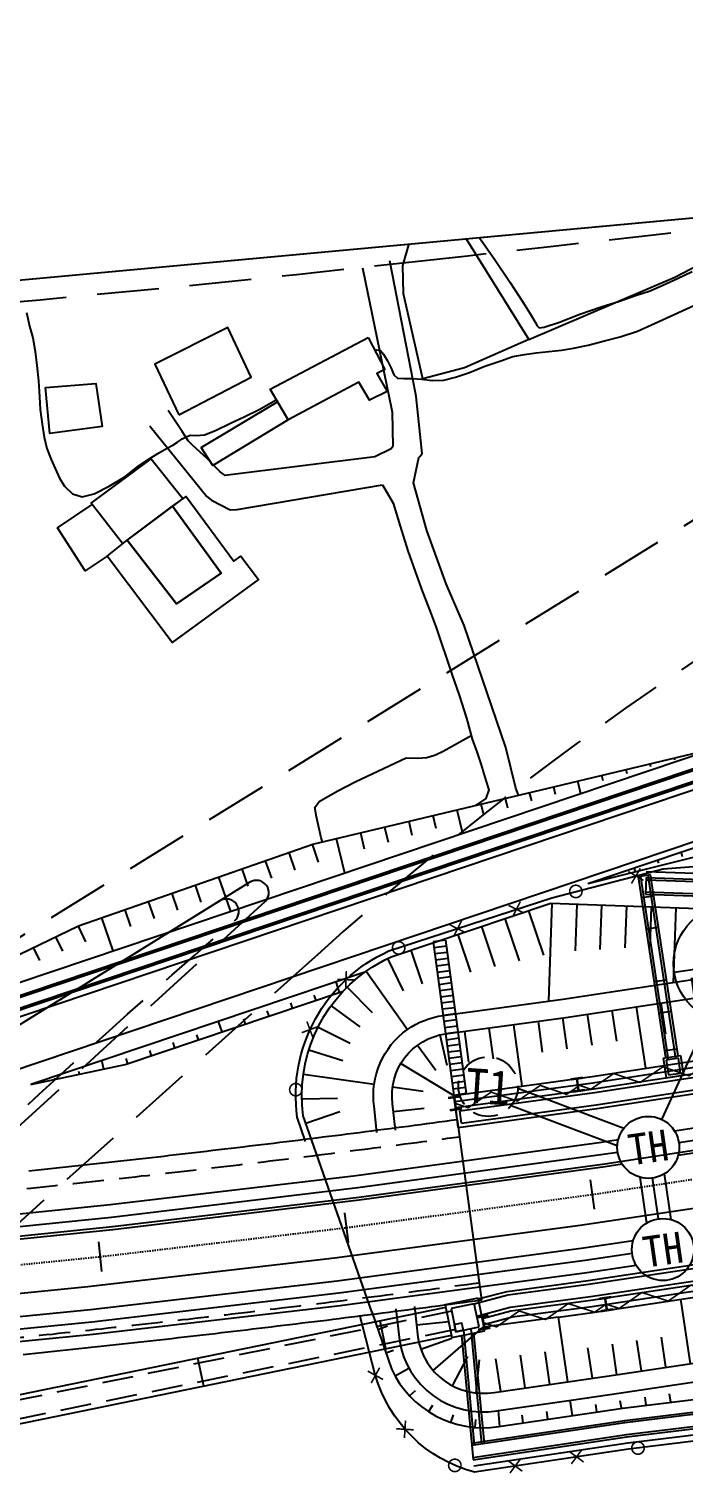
# Model space of a CAD drawing. Header units: millimetres. Extents: x 9574 to 10370, y 1103 to 1809.
# Drawn here: x 10115.5 to 10168.3, y 1463.8 to 1581 of the extents above; entities that cross this region are included whole.
import ezdxf
from ezdxf.enums import TextEntityAlignment as Align
from ezdxf.xclip import XClip

# ---------------------------------------------------------------- set-up
doc = ezdxf.new("R2010")
doc.units = ezdxf.units.MM
doc.header["$LTSCALE"] = 10
doc.header["$MEASUREMENT"] = 0
doc.header["$XCLIPFRAME"] = 2
for name, pattern in [('CENTER', [2, 1.25, -0.25, 0.25, -0.25]), ('DASHED', [0.75, 0.5, -0.25]), ('HIDDEN', [0.375, 0.25, -0.125])]:
    doc.linetypes.add(name, pattern=pattern)
for name, color, linetype in [('TN-CABL', 4, 'Continuous'), ('TN-CABL-MISC', 3, 'Continuous'), ('TN-MANH', 4, 'Continuous'), ('TZ-BASE', 253, 'Continuous'), ('TZ-CABL', 4, 'Continuous')]:
    doc.layers.add(name, color=color, linetype=linetype)
doc.layers.add('TX-PAPR', color=2, linetype='Continuous', plot=False)
doc.styles.add('SYMBTEXT', font='GulimChe.ttf')
doc.linetypes.add('ZIGZAG', pattern='A,0.0001,-0.2,[131,ltypeshp.shx,S=0.2,R=0,X=-0.2,Y=0],-0.4,[131,ltypeshp.shx,S=0.2,R=180,X=0.2,Y=0],-0.2', length=0.8001)

# ---------------------------------------------------------------- blocks, each defined once
blk = doc.blocks.new('TTTW101-2')
blk.add_line((-6, 0), (6, 0))
blk.add_circle((0, 0), 6)
at = {"style": 'SYMBTEXT'}
for tag, p in [('TTTW_TITLE_1', (0.17, 2.77)), ('TTTW_TITLE_2', (0.17, -2.31))]:
    blk.add_attdef(tag, text='', height=3, dxfattribs=at).set_placement(p, align=Align.MIDDLE_CENTER)
blk = doc.blocks.new('JD-FGJF7HKL')
at = {"layer": 'TZ-BASE'}
blk.add_line((544.6, 49.28), (548.32, 57.43), dxfattribs=at)
at = {"layer": 'TZ-BASE', "xscale": 0.8000000000036923, "yscale": 0.8000000000036923, "zscale": 0.8000000000036923, "rotation": 8.144442989053912}
blk.add_blockref('TTTW101-2', (550.31, 61.8), dxfattribs=at).add_auto_attribs({'TTTW_TITLE_1': '16/D', 'TTTW_TITLE_2': 'H-HVT'})
blk = doc.blocks.new('skr')
at = {"color": 0, "lineweight": -3, "ltscale": 5}
for points, const_width in [([(-0.5, 0.5), (0.5, 0.5)], 0.2), ([(0, 0.5), (0, -0.5)], 0.2), ([(10, 0), (9, -0.5), (7, 0.5), (5, -0.5), (3, 0.5), (1, -0.5), (0, 0)], 0.13), ([(-0.5, -0.5), (0.5, -0.5)], 0.2)]:
    blk.add_lwpolyline(points, dxfattribs=dict(at, const_width=const_width))
blk = doc.blocks.new('cjf1')
at = {"color": 0, "lineweight": -3, "ltscale": 5, "const_width": 0.13}
blk.add_lwpolyline([(0.5, 0, 1), (-0.5, 0, 1)], format="xyb", close=True, dxfattribs=at)
blk = doc.blocks.new('cjf2')
at = {"color": 0, "lineweight": -3, "ltscale": 5, "const_width": 0.13}
for points in [[(0.5, 0.5), (-0.5, -0.5)], [(-0.5, 0.5), (0.5, -0.5)]]:
    blk.add_lwpolyline(points, dxfattribs=at)
blk = doc.blocks.new('jd-fgjfjfjfjazdf2gs')
at = {"layer": 'TZ-BASE', "linetype": 'DASHED'}
for p, q in [((526.13, 18.1), (425.17, -44.37)), ((486.89, -13.24), (425.57, -51.17)), ((484.46, -14.74), (392.15, -71.86)), ((488.11, -14.8), (429.56, -68.2)), ((492.6, -18.84), (416.81, -86.88))]:
    blk.add_line(p, q, dxfattribs=at)
at = {"layer": 'TZ-BASE', "ltscale": 10}
for p, q in [((521.09, -3.22), (521.12, -3.37)), ((515.25, -4.61), (515.35, -5.03)), ((517.2, -4.15), (517.27, -4.47)), ((519.14, -3.68), (519.2, -3.92)), ((511.36, -5.54), (511.5, -6.13)), ((513.31, -5.07), (513.55, -6.08)), ((505.52, -6.93), (505.73, -7.79)), ((507.47, -6.47), (507.65, -7.24)), ((509.41, -6), (509.58, -6.68)), ((501.63, -7.86), (501.88, -8.89)), ((503.58, -7.39), (504.03, -9.29)), ((495.8, -9.25), (496.11, -10.55)), ((497.74, -8.79), (498.03, -10)), ((499.69, -8.32), (499.95, -9.44)), ((491.91, -10.18), (492.4, -11.61)), ((493.85, -9.71), (494.51, -12.49)), ((488.13, -11.5), (488.62, -12.91)), ((490.02, -10.84), (490.51, -12.26)), ((519.75, -11.48), (519.83, -11.71)), ((521.65, -10.84), (521.75, -11.15)), ((484.35, -12.82), (485.32, -15.59)), ((486.24, -12.16), (486.73, -13.55)), ((515.96, -12.76), (515.99, -12.83)), ((517.86, -12.12), (517.96, -12.42)), ((482.47, -13.48), (482.94, -14.85)), ((478.69, -14.8), (479.16, -16.15)), ((480.58, -14.14), (481.05, -15.5)), ((511.24, -14.93), (510.97, -22.82)), ((513.24, -15), (513.11, -18.77)), ((515.24, -15.07), (515.11, -18.65)), ((517.24, -15.15), (517.12, -18.53)), ((519.24, -15.22), (519.13, -18.42)), ((474.91, -16.11), (475.84, -18.78)), ((476.8, -15.45), (477.27, -16.8)), ((507.45, -16.17), (508.59, -19.58)), ((509.34, -15.54), (510.55, -19.13)), ((521.24, -15.29), (521.02, -21.31)), ((473.03, -16.78), (473.64, -18.05)), ((503.65, -17.45), (504.68, -20.49)), ((505.55, -16.81), (506.63, -20.04)), ((469.42, -18.51), (469.93, -19.56)), ((471.22, -17.65), (471.78, -18.8)), ((499.86, -18.72), (500.77, -21.43)), ((502.66, -17.9), (501.67, -18.03)), ((501.67, -18.03), (503.34, -30.42)), ((502.73, -18.39), (501.74, -18.53)), ((502.66, -17.9), (504.33, -30.28)), ((497.98, -19.39), (499.24, -21.98)), ((502.8, -18.89), (501.81, -19.02)), ((502.86, -19.38), (501.87, -19.52)), ((502.93, -19.88), (501.94, -20.01)), ((496.26, -20.41), (499.59, -25.11)), ((503, -20.37), (502.01, -20.51)), ((503.06, -20.87), (502.07, -21)), ((494.11, -22.12), (493.83, -21.27)), ((494.73, -21.69), (496.75, -23.74)), ((503.13, -21.36), (502.14, -21.5)), ((503.2, -21.86), (502.21, -21.99)), ((490.32, -23.4), (490.18, -22.97)), ((492.22, -22.76), (492.07, -22.33)), ((493.43, -23.21), (495.76, -24.9)), ((503.27, -22.36), (502.27, -22.49)), ((503.33, -22.85), (502.34, -22.99)), ((503.4, -23.35), (502.41, -23.48)), ((518.04, -23.28), (518.79, -28.24)), ((520.01, -22.98), (520.39, -25.46)), ((484.64, -25.31), (484.35, -24.46)), ((486.53, -24.68), (486.39, -24.25)), ((488.43, -24.04), (488.28, -23.61)), ((503.47, -23.84), (502.47, -23.98)), ((503.53, -24.34), (502.54, -24.47)), ((510.12, -24.45), (510.46, -26.93)), ((512.1, -24.18), (512.44, -26.66)), ((514.08, -23.88), (514.46, -26.37)), ((516.06, -23.58), (516.44, -26.06)), ((482.74, -25.95), (482.6, -25.53)), ((492.39, -24.91), (494.96, -26.21)), ((502.2, -25.55), (502.77, -27.98)), ((503.6, -24.83), (502.61, -24.97)), ((503.67, -25.33), (502.67, -25.46)), ((504.18, -25.26), (504.51, -27.74)), ((506.16, -24.99), (506.5, -27.47)), ((508.14, -24.72), (508.82, -29.67)), ((478.95, -27.23), (478.81, -26.8)), ((480.84, -26.59), (480.7, -26.16)), ((491.64, -26.76), (494.39, -27.62)), ((500.39, -26.38), (501.87, -28.4)), ((503.73, -25.82), (502.74, -25.96)), ((503.8, -26.32), (502.81, -26.45)), ((503.87, -26.82), (502.87, -26.95)), ((475.1, -28.31), (474.96, -27.62)), ((477.05, -27.87), (476.91, -27.44)), ((499.05, -27.85), (503.34, -30.42)), ((503.93, -27.31), (502.94, -27.45)), ((504, -27.81), (503.01, -27.94)), ((471.19, -29.14), (471.17, -29.02)), ((473.15, -28.72), (473.1, -28.49)), ((491.2, -28.71), (496.9, -29.51)), ((504.07, -28.3), (503.07, -28.44)), ((504.13, -28.8), (503.14, -28.93)), ((504.2, -29.29), (503.21, -29.43)), ((498.39, -29.72), (500.87, -30.07)), ((504.27, -29.79), (503.27, -29.92)), ((504.33, -30.28), (503.34, -30.42)), ((491.08, -30.71), (493.96, -30.64)), ((498.45, -31.71), (500.95, -31.44)), ((491.4, -32.67), (494.13, -31.72)), ((496.71, -47.88), (491.89, -34.07)), ((522.41, -52.05), (521.63, -46.85)), ((497.2, -49.29), (497.99, -49.01)), ((500.31, -48.92), (502.94, -48.64)), ((501.66, -52.6), (505.69, -49.1)), ((512.52, -53.51), (511.76, -48.29)), ((500.66, -50.88), (503.18, -49.99)), ((518.46, -52.64), (518.09, -50.19)), ((520.43, -52.34), (520.07, -49.9)), ((497.85, -51.18), (498.46, -50.97)), ((503.22, -53.83), (504.46, -51.46)), ((509.09, -54), (508.71, -51.37)), ((511.07, -53.72), (510.7, -51.1)), ((514.5, -53.22), (514.14, -50.77)), ((516.48, -52.94), (516.12, -50.49)), ((498.59, -53.03), (499.71, -52.41)), ((505.13, -54.41), (505.41, -51.75)), ((507.12, -54.29), (506.73, -51.65)), ((499.76, -54.64), (500.23, -54.21)), ((512.89, -56.24), (512.7, -55)), ((516.85, -55.65), (516.75, -55.04)), ((518.83, -55.4), (518.75, -54.76)), ((520.82, -55.16), (520.73, -54.49)), ((501.29, -55.92), (501.64, -55.39)), ((503.09, -56.79), (503.3, -56.18)), ((507.04, -57.11), (506.92, -55.83)), ((508.93, -56.83), (508.84, -56.2)), ((510.91, -56.53), (510.82, -55.91)), ((514.87, -55.94), (514.78, -55.33)), ((505.04, -57.19), (505.1, -56.55))]:
    blk.add_line(p, q, dxfattribs=at)
at = {"layer": 'TZ-BASE'}
for p, q in [((519.2, -12.65), (518.21, -12.8)), ((520.42, -27.38), (518.21, -12.8)), ((520.65, -27.55), (518.41, -12.77)), ((518.83, -12.86), (518.79, -14.2)), ((521.24, -27.46), (519, -12.68)), ((521.41, -27.23), (519.2, -12.65)), ((519.46, -14.35), (518.47, -14.5)), ((519.84, -16.88), (518.85, -17.03)), ((502.66, -17.9), (501.67, -18.03)), ((501.67, -18.03), (503.34, -30.42)), ((502.73, -18.39), (501.74, -18.53)), ((502.66, -17.9), (504.33, -30.28)), ((502.8, -18.89), (501.81, -19.02)), ((502.86, -19.38), (501.87, -19.52)), ((502.93, -19.88), (501.94, -20.01)), ((503, -20.37), (502.01, -20.51)), ((503.06, -20.87), (502.07, -21)), ((503.13, -21.36), (502.14, -21.5)), ((503.2, -21.86), (502.21, -21.99)), ((520.48, -21.12), (519.5, -21.27)), ((503.27, -22.36), (502.27, -22.49)), ((503.33, -22.85), (502.34, -22.99)), ((503.4, -23.35), (502.41, -23.48)), ((503.47, -23.84), (502.47, -23.98)), ((503.53, -24.34), (502.54, -24.47)), ((520.87, -23.65), (519.88, -23.8)), ((503.6, -24.83), (502.61, -24.97)), ((503.67, -25.33), (502.67, -25.46)), ((503.73, -25.82), (502.74, -25.96)), ((503.8, -26.32), (502.81, -26.45)), ((503.87, -26.82), (502.87, -26.95)), ((520.34, -26.81), (521.33, -26.67)), ((503.93, -27.31), (502.94, -27.45)), ((504, -27.81), (503.01, -27.94)), ((520.22, -27.41), (521.61, -27.2)), ((520.22, -27.41), (520.46, -29)), ((521.44, -27.43), (520.45, -27.58)), ((520.45, -27.58), (520.63, -28.77)), ((521.62, -28.62), (521.44, -27.43)), ((521.61, -27.2), (521.85, -28.79)), ((504.07, -28.3), (503.07, -28.44)), ((504.13, -28.8), (503.14, -28.93)), ((504.2, -29.29), (503.21, -29.43)), ((520.46, -29), (521.85, -28.79)), ((520.63, -28.77), (521.62, -28.62)), ((504.27, -29.79), (503.27, -29.92)), ((504.33, -30.28), (503.34, -30.42)), ((503.69, -33), (503.48, -31.41)), ((503.6, -32.36), (505.56, -46.91)), ((503.95, -32.66), (503.81, -31.67)), ((514.68, -39.6), (514.34, -37.22)), ((514.68, -39.6), (514.34, -37.22)), ((514.68, -39.6), (514.34, -37.22)), ((494.84, -42.27), (494.54, -39.89)), ((474.96, -44.61), (474.7, -42.22)), ((505.29, -46.76), (502.64, -47.3)), ((505.83, -49.4), (505.29, -46.76)), ((502.64, -47.3), (503.18, -49.95)), ((504.98, -47.23), (503.11, -47.61)), ((503.11, -47.61), (503.5, -49.47)), ((505.36, -49.09), (504.98, -47.23)), ((497.86, -50.85), (497.4, -48.6)), ((503.5, -49.47), (505.36, -49.09)), ((503.18, -49.95), (505.83, -49.4)), ((503.94, -49.79), (504.75, -58.33)), ((504.1, -49.35), (504.98, -58.6)), ((504.69, -49.23), (505.57, -58.51)), ((504.92, -49.59), (505.77, -58.48)), ((483.16, -53.87), (482.7, -51.61)), ((504.75, -58.33), (504.89, -59.79))]:
    blk.add_line(p, q, dxfattribs=at)
at = {"layer": 'TZ-BASE', "elevation": 58, "flags": 128}
for points in [[(496.93, 29.71), (497.43, 29.63), (497.66, 29.33), (497.99, 28.79), (498.28, 28.2), (498.49, 27.68), (498.8, 27.41), (499.31, 27.37), (500.01, 27.36), (500.76, 27.31), (501.59, 27.21), (502.52, 27.25), (503.47, 27.47), (504.59, 27.86), (505.84, 28.36), (507.12, 28.8), (508.1, 29.14), (509.04, 29.32), (509.96, 29.45), (510.99, 29.55), (512.02, 29.66), (512.98, 29.81), (514.16, 30.05), (515.47, 30.41), (516.73, 30.73), (518.14, 31.19), (519.57, 31.84), (521.09, 32.54), (522.68, 33.26)], [(483.91, 56.26), (482.82, 55.16), (481.78, 53.98), (480.54, 52.6), (479.22, 51.17), (478, 49.71), (476.97, 48.41), (476.1, 47.24), (475.03, 46.11), (474.06, 44.99), (473.31, 43.8), (472.67, 42.69), (471.86, 41.28), (470.96, 39.89), (470.19, 38.52), (469.53, 37.29), (469.07, 36.23)], [(468.88, 32.7), (469.11, 31.58), (469.39, 30.64), (469.57, 29.55), (469.7, 28.43), (469.84, 27.19), (469.91, 25.89), (469.97, 24.87), (470.13, 23.7), (470.29, 22.64), (470.52, 21.73), (470.86, 20.85), (471.19, 20.11), (471.53, 19.34), (471.93, 18.68), (472.57, 18.08), (473.35, 17.84), (474.33, 18.08), (475.53, 18.7), (476.79, 19.44), (477.86, 20.28), (478.69, 20.84), (479.45, 21.34), (480.15, 21.72), (480.68, 22), (481.04, 22.24), (481.23, 22.37), (481.33, 22.43), (481.42, 22.5), (481.65, 22.61), (481.88, 22.73), (482.1, 22.81), (482.57, 22.78), (483.22, 22.84), (484.12, 23.19), (485.32, 23.76), (486.47, 24.31), (487.63, 24.88), (489.01, 25.66)]]:
    blk.add_lwpolyline(points, dxfattribs=at)
at = {"layer": 'TZ-BASE', "linetype": 'DASHED', "flags": 128}
for points in [[(500.96, 36.88, 0.000101), (514.8, 38.44, 0.000454), (528.64, 40.01, 0.000756), (542.5, 41.62, 0.001059), (556.37, 43.28, 0.001361), (570.25, 45.01, 0.001285), (580.97, 46.4, 0.001966)], [(447.14, -51.68, -0.000289), (454.11, -45.08, -0.001302), (461.1, -38.49, -0.00217), (468.13, -31.95, -0.003038), (475.24, -25.48, -0.003905), (482.44, -19.11, -0.002097), (485.64, -16.35, -0.005641)]]:
    blk.add_lwpolyline(points, format="xyb", dxfattribs=at)
at = {"layer": 'TZ-BASE', "linetype": 'Continuous'}
for points in [[(422.99, 24.02), (427.14, -29.83, 0.383448), (433.01, -34.34, 0.035932), (453.57, -29.02), (582.37, 14.35, -0.045533), (621.62, 23.7), (678.18, 31.83, 0.728803), (678.66, 34.65), (677.64, 35.09), (678.52, 36.93), (679.19, 36.67)], [(681.71, 28.3), (622.19, 19.74, 0.045533), (583.64, 10.56), (454.85, -32.81, -0.068491), (414.13, -40.56), (387.75, -41.91, 0.418867), (380.17, -50.44), (386.98, -151.59, 0.34117), (391.03, -156.17)]]:
    blk.add_lwpolyline(points, format="xyb", dxfattribs=at)
at = {"layer": 'TZ-BASE', "lineweight": -3, "ltscale": 5, "flags": 128}
for points in [[(491.38, -34.14), (490.71, -32.19, -0.333366), (498.1, -18.78), (511.22, -14.49), (520.21, -12.15), (530.39, -11.38), (548.86, -3.4), (568.12, 0.03), (586.88, 4.67), (604.86, 13.18), (624.71, 16.48), (644.35, 18.56), (663.91, 21.4), (683.17, 23.43)], [(700.83, -35.28), (700.21, -35.3), (680.07, -39.37), (659.21, -40.84), (639.28, -44.76), (618.95, -48.36), (598.31, -50.24), (577.87, -51.83), (557.65, -53.82), (537.55, -56.48), (517.42, -58.94), (504.99, -60.79, -0.264454), (497, -52.96), (495.74, -48.15)]]:
    blk.add_lwpolyline(points, format="xyb", dxfattribs=at)
at = {"layer": 'TZ-BASE'}
for points in [[(518.83, -12.86), (530.65, -13.28), (548.88, -4.99), (568.3, -1.22), (586.99, 3.62), (605.17, 12.22), (624.77, 15.74), (644.43, 17.87), (663.96, 20.7), (683.46, 22.46)], [(518.83, -13.04), (530.68, -13.45), (548.93, -5.16), (568.34, -1.39), (587.05, 3.45), (605.22, 12.05), (624.8, 15.57), (644.45, 17.69), (663.98, 20.53), (683.51, 22.29)], [(518.79, -14.02), (530.88, -14.45), (549.24, -6.11), (568.56, -2.36), (587.38, 2.52), (605.53, 11.1), (624.94, 14.59), (644.57, 16.71), (664.1, 19.54), (683.8, 21.32)], [(518.79, -14.2), (530.92, -14.63), (549.29, -6.27), (568.6, -2.53), (587.44, 2.35), (605.58, 10.93), (624.96, 14.42), (644.59, 16.54), (664.12, 19.37), (683.86, 21.15)], [(455.92, -43.03), (475.82, -40.99), (495.68, -38.63), (515.5, -35.93), (535.26, -32.9), (554.98, -29.54), (574.64, -25.85), (594.23, -21.84), (613.75, -17.5), (633.2, -12.83), (652.57, -7.84), (671.85, -2.52), (689.42, 2.64)], [(453.93, -47.82), (473.83, -45.84), (493.7, -43.53), (513.52, -40.89), (533.3, -37.92), (553.03, -34.63), (572.7, -31), (592.3, -27.05), (611.84, -22.78), (631.3, -18.18), (650.69, -13.25), (669.99, -8.01), (689.2, -2.44), (690.8, -1.95)], [(451.3, -28.1), (524.73, -3.37)], [(451.35, -28.24), (524.78, -3.51)], [(451.6, -29), (525.04, -4.27)], [(451.65, -29.14), (525.09, -4.41)], [(503.48, -31.41), (514.62, -29.89), (534.29, -26.88), (553.91, -23.54), (573.46, -19.87), (590.83, -16.31)], [(503.81, -31.67), (514.66, -30.19), (534.34, -27.17), (553.96, -23.83), (573.52, -20.16), (590.89, -16.6)], [(503.69, -33), (514.85, -31.48), (534.55, -28.46), (554.19, -25.11), (573.77, -21.44), (591.16, -17.87)], [(503.95, -32.66), (514.81, -31.18), (534.5, -28.16), (554.13, -24.82), (573.71, -21.14), (591.1, -17.58)], [(504.98, -47.23), (507.68, -46.51), (514.2, -45.64), (534.05, -42.67), (553.86, -39.36), (573.6, -35.72), (593.29, -31.75), (594.06, -31.58)], [(505.3, -46.83), (507.63, -46.22), (514.15, -45.35), (534.01, -42.37), (553.81, -39.06), (573.55, -35.42), (593.23, -31.46), (594, -31.29)], [(469.07, -36.5), (469.57, -36.45), (470.06, -36.4), (470.56, -36.34), (471.05, -36.29), (471.54, -36.24), (472.04, -36.19), (472.53, -36.13), (473.03, -36.08), (473.52, -36.03), (474.01, -35.97), (474.51, -35.92), (475, -35.86), (475.5, -35.81), (475.99, -35.75), (476.48, -35.7), (476.98, -35.64), (477.47, -35.59), (477.96, -35.53), (478.46, -35.48), (478.95, -35.42), (479.45, -35.37), (479.94, -35.31), (480.43, -35.25), (480.93, -35.2), (481.42, -35.14), (481.91, -35.08), (482.41, -35.02), (482.9, -34.97), (483.39, -34.91), (483.89, -34.85), (484.38, -34.79), (484.87, -34.74), (485.37, -34.68), (485.86, -34.62), (486.35, -34.56), (486.85, -34.5), (487.34, -34.44), (487.83, -34.38), (488.33, -34.32), (488.82, -34.26), (489.31, -34.2), (489.81, -34.14), (490.3, -34.08), (490.79, -34.02), (491.29, -33.96), (491.78, -33.9), (492.27, -33.83), (492.77, -33.77), (493.26, -33.71), (493.75, -33.65), (494.25, -33.59), (494.74, -33.52), (495.23, -33.46), (495.72, -33.4), (496.22, -33.34), (496.71, -33.27), (497.2, -33.21), (497.7, -33.14), (498.19, -33.08), (498.68, -33.02), (499.17, -32.95), (499.67, -32.89), (500.16, -32.82), (500.65, -32.76), (501.14, -32.69), (501.64, -32.63), (502.13, -32.56), (502.62, -32.5), (503.11, -32.43), (503.6, -32.36)], [(505.18, -48.21), (507.88, -47.49), (514.34, -46.63), (534.21, -43.65), (554.03, -40.34), (573.79, -36.7), (593.49, -32.73), (594.27, -32.56)], [(504.76, -58.46), (517.11, -56.62), (537.25, -54.16), (557.38, -51.49), (577.66, -49.5), (598.11, -47.91), (618.64, -46.04), (638.85, -42.46), (658.9, -38.51), (679.75, -37.05), (699.95, -32.97), (700.13, -32.96)], [(504.78, -58.63), (517.13, -56.79), (537.27, -54.33), (557.4, -51.67), (577.68, -49.68), (598.12, -48.08), (618.66, -46.21), (638.88, -42.63), (658.92, -38.69), (679.78, -37.22), (699.97, -33.14), (700.18, -33.14)], [(505.62, -48.4), (507.94, -47.79), (514.38, -46.93), (534.26, -43.95), (554.08, -40.64), (573.85, -36.99), (593.56, -33.02), (594.33, -32.85)], [(504.87, -59.62), (517.26, -57.77), (537.4, -55.32), (557.52, -52.65), (577.76, -50.66), (598.21, -49.07), (618.8, -47.19), (639.06, -43.6), (659.05, -39.67), (679.91, -38.2), (700.08, -34.13), (700.48, -34.12)], [(504.89, -59.79), (517.29, -57.95), (537.42, -55.49), (557.54, -52.82), (577.78, -50.84), (598.22, -49.24), (618.82, -47.36), (639.1, -43.78), (659.08, -39.84), (679.93, -38.38), (700.1, -34.3), (700.53, -34.29)], [(468.6, -51.31), (469.1, -51.26), (469.6, -51.21), (470.1, -51.15), (470.6, -51.1), (471.1, -51.05), (471.6, -51), (472.1, -50.94), (472.6, -50.89), (473.1, -50.84), (473.6, -50.78), (474.1, -50.73), (474.6, -50.67), (475.1, -50.62), (475.6, -50.57), (476.1, -50.51), (476.6, -50.46), (477.1, -50.4), (477.6, -50.35), (478.1, -50.29), (478.6, -50.23), (479.1, -50.18), (479.6, -50.12), (480.1, -50.07), (480.6, -50.01), (481.1, -49.95), (481.6, -49.89), (482.1, -49.84), (482.6, -49.78), (483.1, -49.72), (483.6, -49.66), (484.1, -49.61), (484.6, -49.55), (485.1, -49.49), (485.6, -49.43), (486.1, -49.37), (486.6, -49.31), (487.1, -49.25), (487.6, -49.19), (488.1, -49.13), (488.6, -49.07), (489.1, -49.01), (489.6, -48.95), (490.1, -48.89), (490.59, -48.83), (491.09, -48.77), (491.59, -48.71), (492.09, -48.65), (492.59, -48.59), (493.09, -48.53), (493.59, -48.46), (494.09, -48.4), (494.59, -48.34), (495.09, -48.28), (495.59, -48.21), (496.09, -48.15), (496.58, -48.09), (497.08, -48.02), (497.58, -47.96), (498.08, -47.9), (498.58, -47.83), (499.08, -47.77), (499.58, -47.7), (500.08, -47.64), (500.58, -47.57), (501.07, -47.51), (501.57, -47.44), (502.07, -47.38), (502.57, -47.31), (503.07, -47.25), (503.57, -47.18), (504.07, -47.11), (504.56, -47.05), (505.06, -46.98), (505.56, -46.91), (505.56, -46.91)]]:
    blk.add_lwpolyline(points, dxfattribs=at)
at = {"layer": 'TZ-BASE', "ltscale": 10}
for points in [[(518.85, -12.36), (530.55, -12.77), (548.73, -4.51), (568.19, -0.74), (586.81, 4.09), (605.02, 12.7), (624.7, 16.24), (644.36, 18.36), (663.9, 21.2), (683.31, 22.95)], [(589.91, 12.04), (571.41, 4.54), (552.56, -2.12), (533.6, -8.51), (514.14, -13.37)], [(451.33, -27.03), (524.42, -2.42)], [(451.33, -27.03), (454.91, -25.51), (473.07, -16.76), (491.95, -10.17), (511.49, -5.51), (524.42, -2.42)], [(511.76, -48.29), (514.52, -47.92), (534.41, -44.94), (554.26, -41.62), (574.04, -37.98), (593.76, -34), (613.41, -29.7), (632.99, -25.07), (652.49, -20.12), (671.91, -14.85), (691.23, -9.25), (692.85, -8.75)], [(511.76, -48.29), (514.52, -47.92), (534.41, -44.94), (554.26, -41.62), (574.04, -37.98), (593.76, -34), (613.41, -29.7), (632.99, -25.07), (652.49, -20.12), (671.91, -14.85), (691.23, -9.25), (692.85, -8.75)], [(512.52, -53.51), (516.59, -52.92), (535.23, -50.12), (536.6, -49.89), (555.16, -46.79), (575.03, -43.13), (594.84, -39.14), (614.58, -34.82), (634.24, -30.17), (653.83, -25.2), (673.32, -19.9), (692.73, -14.28), (694.36, -13.78)], [(496.16, -20.48), (469.23, -29.55)], [(469.23, -29.55), (476.83, -27.94), (494.41, -22.02)], [(503.68, -32.9), (503.34, -30.42), (514.48, -28.9), (534.13, -25.89), (553.73, -22.55), (558.83, -21.6)], [(504.94, -60.29), (517.35, -58.44), (537.48, -55.99), (557.59, -53.32), (577.82, -51.33), (598.27, -49.74), (618.89, -47.86), (639.19, -44.27), (659.14, -40.34), (680, -38.87), (700.15, -34.8), (700.68, -34.79)], [(506.92, -55.83), (512.78, -54.99), (516.81, -54.4), (535.47, -51.6), (536.84, -51.38), (555.42, -48.27), (575.32, -44.6), (595.15, -40.61), (600.86, -39.36)], [(506.95, -57.12), (516.97, -55.63), (537.13, -53.17), (557.27, -50.5), (577.57, -48.51), (584.44, -47.97), (596.2, -45.6), (597.68, -45.28), (601.99, -44.29)], [(511.76, -48.29), (505.69, -49.1)]]:
    blk.add_lwpolyline(points, dxfattribs=at)
for points in [[(496.26, -20.41, -0.047694), (498.29, -19.25), (511.15, -14.93), (531.12, -15.64), (534.08, -14.29), (550.35, -11.49), (550.35, -11.49), (551.71, -11.26), (556.9, -10.29), (571.06, -7.63), (590.35, -3.68), (609.57, 0.6), (628.72, 5.19), (647.78, 10.11), (666.76, 15.34), (682.82, 20.05), (684.15, 20.17)], [(499.59, -25.11, -0.120651), (502.46, -23.98), (512.12, -22.66), (531.63, -19.7), (551.08, -16.36), (552.49, -16.12), (557.81, -15.12), (572.01, -12.46), (591.38, -8.49), (610.68, -4.2), (629.9, 0.42), (649.05, 5.35), (668.11, 10.61), (685.49, 15.71)], [(589.91, 12.04, 0.007373), (583.8, 10.09), (514.14, -13.37)], [(498.62, -33.22), (498.39, -31.09, -0.414214), (502.67, -25.46), (512.35, -24.15), (531.88, -21.18), (551.35, -17.83), (551.47, -17.81), (552.84, -17.58), (557.9, -16.63)], [(491.89, -34.07), (491.19, -32.07, -0.27959), (496.26, -20.41, -0.27959)], [(497.13, -33.41), (496.9, -31.3, -0.27959), (499.59, -25.11, -0.27959)], [(496.71, -47.88), (498.3, -52.46, 0.336733), (506.95, -57.12)], [(498.66, -47.63), (498.94, -50.16, 0.415852), (506.79, -55.85), (506.92, -55.83)], [(500.15, -47.44), (500.42, -49.92, 0.417329), (506.58, -54.37), (512.52, -53.51)]]:
    blk.add_lwpolyline(points, format="xyb", dxfattribs=at)
at = {"layer": 'TZ-BASE', "lineweight": -3, "ltscale": 5, "flags": 128}
for points in [[(503.41, -30.91), (514.55, -29.4), (534.21, -26.38), (553.82, -23.04), (573.37, -19.38), (590.73, -15.82), (592.1, -15.54), (592.85, -15.38), (612.27, -11.07), (631.61, -6.42), (650.87, -1.46), (670.04, 3.82), (686.85, 8.76), (687.52, 8.96)], [(505.75, -48.89), (508.04, -48.28), (514.45, -47.43), (534.33, -44.44), (554.17, -41.13), (573.95, -37.49), (593.66, -33.51), (594.44, -33.34), (595.81, -33.04), (613.3, -29.21), (632.87, -24.59), (652.36, -19.64), (671.77, -14.36), (691.09, -8.77), (692.04, -8.48), (692.7, -8.27)]]:
    blk.add_lwpolyline(points, dxfattribs=at)
at = {"layer": 'TZ-BASE', "linetype": 'CENTER', "ltscale": 0.001, "flags": 128}
blk.add_lwpolyline([(0, 0), (19.21, -5.58), (38.5, -10.84), (57.88, -15.78), (77.34, -20.4), (96.88, -24.69), (116.48, -28.65), (136.14, -32.29), (155.87, -35.6), (175.65, -38.57), (195.47, -41.22), (215.33, -43.54), (235.23, -45.53), (255.17, -47.18), (275.12, -48.51), (295.1, -49.5), (315.09, -50.15), (335.08, -50.48), (355.08, -50.47), (375.08, -50.13), (395.07, -49.45), (415.04, -48.44), (435, -47.1), (454.93, -45.42), (474.83, -43.42), (494.69, -41.08), (514.51, -38.41), (534.28, -35.41), (554, -32.09), (573.67, -28.43), (593.27, -24.45), (612.8, -20.14), (632.25, -15.51), (651.63, -10.55), (670.92, -5.27), (690.12, 0.33)], dxfattribs=at)
at = {"layer": 'TZ-BASE', "linetype": 'HIDDEN', "flags": 128}
for points in [[(446.49, -40.06), (446.94, -40.02), (447.43, -39.98), (447.93, -39.94), (448.42, -39.89), (448.92, -39.85), (449.41, -39.81), (449.91, -39.76), (450.4, -39.72), (450.9, -39.68), (451.4, -39.63), (451.89, -39.59), (452.39, -39.54), (452.88, -39.5), (453.38, -39.45), (453.87, -39.41), (454.37, -39.36), (454.86, -39.31), (455.36, -39.27), (455.85, -39.22), (456.35, -39.18), (456.84, -39.13), (457.34, -39.08), (457.83, -39.03), (458.33, -38.99), (458.82, -38.94), (459.32, -38.89), (459.82, -38.84), (460.31, -38.8), (460.81, -38.75), (461.3, -38.7), (461.8, -38.65), (462.29, -38.6), (462.79, -38.55), (463.28, -38.5), (463.78, -38.45), (464.27, -38.4), (464.77, -38.35), (465.26, -38.3), (465.76, -38.25), (466.25, -38.2), (466.75, -38.15), (467.24, -38.1), (467.73, -38.05), (468.23, -38), (468.72, -37.95), (469.22, -37.89), (469.71, -37.84), (470.21, -37.79), (470.7, -37.74), (471.2, -37.68), (471.69, -37.63), (472.19, -37.58), (472.68, -37.52), (473.18, -37.47), (473.67, -37.42), (474.17, -37.36), (474.66, -37.31), (475.15, -37.26), (475.65, -37.2), (476.14, -37.15), (476.64, -37.09), (477.13, -37.04), (477.63, -36.98), (478.12, -36.92), (478.62, -36.87), (479.11, -36.81), (479.6, -36.76), (480.1, -36.7), (480.59, -36.64), (481.09, -36.59), (481.58, -36.53), (482.07, -36.47), (482.57, -36.42), (483.06, -36.36), (483.56, -36.3), (484.05, -36.24), (484.55, -36.18), (485.04, -36.13), (485.53, -36.07), (486.03, -36.01), (486.52, -35.95), (487.02, -35.89), (487.51, -35.83), (488, -35.77), (488.5, -35.71), (488.99, -35.65), (489.48, -35.59), (489.98, -35.53), (490.47, -35.47), (490.97, -35.41), (491.46, -35.35), (491.95, -35.29), (492.45, -35.22), (492.94, -35.16), (493.43, -35.1), (493.93, -35.04), (494.42, -34.98), (494.91, -34.91), (495.41, -34.85), (495.9, -34.79), (496.39, -34.72), (496.89, -34.66), (497.38, -34.6), (497.87, -34.53), (498.37, -34.47), (498.86, -34.41), (499.35, -34.34), (499.85, -34.28), (500.34, -34.21), (500.83, -34.15), (501.33, -34.08), (501.82, -34.02), (502.31, -33.95), (502.81, -33.88), (503.3, -33.82), (503.79, -33.75)], [(447.5, -51.9), (447.95, -51.86), (448.45, -51.82), (448.95, -51.77), (449.45, -51.73), (449.95, -51.69), (450.45, -51.64), (450.95, -51.6), (451.46, -51.55), (451.96, -51.51), (452.46, -51.46), (452.96, -51.42), (453.46, -51.37), (453.96, -51.33), (454.46, -51.28), (454.96, -51.24), (455.46, -51.19), (455.96, -51.14), (456.46, -51.1), (456.96, -51.05), (457.46, -51), (457.96, -50.96), (458.46, -50.91), (458.96, -50.86), (459.46, -50.81), (459.96, -50.77), (460.46, -50.72), (460.96, -50.67), (461.46, -50.62), (461.96, -50.57), (462.46, -50.52), (462.96, -50.47), (463.46, -50.42), (463.96, -50.37), (464.46, -50.32), (464.96, -50.27), (465.46, -50.22), (465.96, -50.17), (466.46, -50.12), (466.96, -50.07), (467.46, -50.02), (467.96, -49.97), (468.46, -49.92), (468.96, -49.87), (469.46, -49.81), (469.96, -49.76), (470.46, -49.71), (470.96, -49.66), (471.46, -49.6), (471.96, -49.55), (472.46, -49.5), (472.96, -49.44), (473.46, -49.39), (473.95, -49.34), (474.45, -49.28), (474.95, -49.23), (475.45, -49.17), (475.95, -49.12), (476.45, -49.06), (476.95, -49.01), (477.45, -48.95), (477.95, -48.9), (478.45, -48.84), (478.95, -48.79), (479.45, -48.73), (479.95, -48.67), (480.45, -48.62), (480.95, -48.56), (481.44, -48.5), (481.94, -48.45), (482.44, -48.39), (482.94, -48.33), (483.44, -48.27), (483.94, -48.22), (484.44, -48.16), (484.94, -48.1), (485.44, -48.04), (485.94, -47.98), (486.44, -47.92), (486.93, -47.86), (487.43, -47.8), (487.93, -47.74), (488.43, -47.68), (488.93, -47.62), (489.43, -47.56), (489.93, -47.5), (490.43, -47.44), (490.92, -47.38), (491.42, -47.32), (491.92, -47.26), (492.42, -47.2), (492.92, -47.14), (493.42, -47.07), (493.92, -47.01), (494.41, -46.95), (494.91, -46.89), (495.41, -46.82), (495.91, -46.76), (496.41, -46.7), (496.91, -46.64), (497.41, -46.57), (497.9, -46.51), (498.4, -46.44), (498.9, -46.38), (499.4, -46.32), (499.9, -46.25), (500.39, -46.19), (500.89, -46.12), (501.39, -46.06), (501.89, -45.99), (502.39, -45.92), (502.89, -45.86), (503.38, -45.79), (503.88, -45.73), (504.38, -45.66), (504.88, -45.59), (505.38, -45.53), (505.38, -45.53)], [(503.16, -47.83), (335.84, -82.13)], [(503.46, -49.3), (336.14, -83.6)]]:
    blk.add_lwpolyline(points, dxfattribs=at)
at = {"layer": 'TZ-BASE', "flags": 128}
for points in [[(502.69, -47.51), (335.76, -81.74)], [(503.15, -49.77), (336.22, -84)]]:
    blk.add_lwpolyline(points, dxfattribs=at)
at = {"layer": 'TZ-BASE'}
blk.add_lwpolyline([(503.38, -48.89), (503.96, -48.77), (504.08, -49.35), (503.5, -49.47)], close=True, dxfattribs=at)
for points in [[(512.76, 56.61, 59.93), (512.31, 55.11, 59.93), (511.77, 53.65, 59.9), (511.26, 52.41, 59.87), (510.9, 51.14, 59.96), (510.52, 50.06, 60.04), (510.39, 49.32, 60.1), (510.36, 48.75, 60.1), (510.28, 48.25, 60.1), (509.88, 47.67, 60.07), (509.11, 47.02, 59.93), (508.24, 46.48, 59.93), (507.44, 46.12, 59.9), (506.89, 45.82, 59.9), (506.52, 45.13, 59.84), (506.2, 44.22, 59.67), (505.97, 43.11, 59.53), (505.49, 42.14, 59.47), (505.13, 41.14, 59.44), (504.8, 40.44, 59.33), (504.8, 39.92, 59.3), (504.99, 39.33, 59.38), (505.53, 38.52, 59.35), (506.61, 37, 59.35), (507.88, 35.1, 59.21), (508.92, 33.49, 59.1), (509.59, 32.43, 58.93), (509.9, 31.91, 58.93), (510.05, 31.63, 58.93), (510.2, 31.46, 59.01), (510.62, 31.5, 59.07), (511.86, 31.91, 59.07), (513.49, 32.55, 59.04), (515.2, 33.14, 58.95), (516.7, 33.62, 58.78), (517.98, 34.07, 58.7), (519.17, 34.45, 58.67), (520.19, 34.89, 58.67), (521.37, 35.43, 58.61), (522.54, 36, 58.61)], [(509.37, 30.53, 59.09), (521.15, 35.54, 59.09), (527.45, 38.82, 59.11), (536.5, 43.93, 59), (542.13, 47.65, 58.8)], [(500.51, 21.01, 57.44), (500.6, 21.08, 57.47), (500.78, 21.33, 57.5), (500.3, 25.92, 57.75), (500.23, 26.23, 57.75), (498.17, 36.85, 58.87)], [(495.96, 36.3, 58.78), (498.3, 24.94, 57.55), (498.35, 24.66, 57.55), (498.42, 21.89, 57.27), (498.27, 21.69, 57.27), (496.97, 21.06, 57.24), (484.87, 19.56, 57.41), (484.79, 19.64, 57.41), (484.5, 19.86, 57.44), (483.76, 20.57, 57.73), (483.47, 20.9, 57.78), (482.25, 22.01, 57.84), (481.91, 22.36, 57.87), (481.42, 23.1, 58.01), (480.29, 24.79, 58.33)], [(470.4, 26.65, 61.74), (474.46, 26.96, 61.79), (474.97, 23.5, 61.86), (470.75, 22.93, 61.86), (470.4, 26.65, 61.74)], [(478.78, 23.55, 58.3), (478.87, 23.47, 58.3), (483.42, 17.87, 57.52), (483.79, 17.57, 57.47), (485.29, 16.78, 57.38), (485.85, 16.81, 57.38), (497.59, 18.79, 57.09)], [(478.92, 20.91, 59.41), (481.48, 17.7, 59.75), (476.61, 14.07, 59.78), (474.08, 17.33, 59.36), (478.92, 20.91, 59.41)], [(508.54, -6.21, 52.94), (508.33, -5.65, 53.02), (507.51, -2.38, 53.18), (506.01, 2.04, 53.64), (504.16, 7.45, 54.86), (502.71, 10.82, 55.23), (501.15, 15.12, 55.68), (500.09, 18.95, 57.17), (500.51, 21.01, 57.44)], [(497.59, 18.79, 57.09), (498.45, 17.32, 56.14), (498.99, 15.47, 55.7), (499.62, 13.47, 55.36), (500.34, 11.44, 54.79), (500.8, 10.17, 54.49), (501.42, 8.58, 54.48), (501.9, 7.3, 54.46), (503.18, 3.55, 54.24), (503.77, 1.84, 53.98), (504.34, 0, 53.63), (504.82, -1.71, 53.31), (505.19, -2.73, 53.05), (505.5, -3.69, 52.69), (505.92, -5.04, 52.4), (506.16, -5.8, 52.41), (505.9, -6.49, 52.46), (505.07, -7.04, 52.55)], [(480.65, 17.08, 59.75), (481.76, 17.85, 58.94), (485.58, 12.66, 58.93), (486.15, 13.06, 58.73), (487.59, 11.17, 58.59), (480.63, 6.08, 58.58), (475.39, 13.06, 58.62), (476.98, 14.34, 59.78), (480.97, 9.22, 58.94), (484.56, 11.68, 59.26), (480.65, 17.08, 59.75)], [(475.39, 13.06, 58.44), (473.61, 11.86, 58.44), (471.37, 15.34, 58.44), (474.17, 17.22, 58.91)], [(480.65, 17.08, 59.75), (484.56, 11.68, 59.26), (480.97, 9.22, 58.94), (476.98, 14.34, 59.78), (480.65, 17.08, 59.75)], [(492.73, -9.98, 53.82), (492.62, -9.65, 53.84), (492.27, -7.97, 54.09), (492.13, -7.2, 54.4), (492.46, -6.74, 54.45), (493.93, -5.89, 54.55), (495.43, -5.12, 54.55), (499.5, -3.21, 54.56), (500.39, -3.24, 54.22), (501.14, -3.18, 53.98), (501.76, -3, 53.73), (501.9, -2.93, 53.57), (502.47, -2.68, 53.37), (504.74, -1.41, 53.12)]]:
    blk.add_polyline3d(points, dxfattribs=at)
for points in [[(503.91, 39.3, 60.1), (509.37, 30.53, 59.13), (504.19, 28.22, 59.15), (500.82, 27.35, 59.48), (499.26, 34.2, 59.81), (499.21, 36.47, 59.91), (499.77, 38.35, 60.27), (500.26, 39.05, 60.39)], [(481.16, 24.44, 59.84), (487, 27.48, 59.81), (485.12, 31.49, 59.98), (479.23, 28.52, 59.9)], [(496.42, 30.67, 59.58), (497.76, 28.11, 59.37), (497.12, 27.77, 59.21), (497.96, 26.33, 58.97), (496.52, 25.62, 59.05), (495.67, 27.08, 59.24), (489.98, 24.05, 59.12), (488.51, 26.5, 59.11)], [(482.96, 21.82, 59.12), (489.12, 25.48, 59.12), (489.98, 24.05, 59.12), (483.9, 20.36, 59.09)]]:
    blk.add_polyline3d(points, close=True, dxfattribs=at)
at = {"layer": 'TZ-BASE', "linetype": 'DASHED'}
for centre, radius, start, end in [((673.99, -220.85), 271.5, 99.3288, 131.9208), ((332.24, 1541.45), 1514, 274.82637, 276.3985), ((487.41, -14.09), 1, 309.5845, 121.747), ((484.99, -15.59), 1, 310.5809, 121.747)]:
    blk.add_arc(centre, radius, start, end, dxfattribs=at)
at = {"layer": 'TZ-BASE'}
for name, p, rotation in [('cjf2', (518.01, -12.73), 14.59092272293958), ('cjf1', (513.17, -13.98), 14.59092272293958), ('cjf2', (508.38, -15.42), 18.11360186648816), ('cjf2', (503.63, -16.98), 18.11360186648816), ('cjf1', (498.88, -18.53), 18.11360186648816), ('cjf2', (494.64, -21.09), 43.02355259861407), ('cjf2', (491.73, -25.12), 65.47487685905966), ('cjf1', (490.59, -29.96), 87.92620111950534), ('cjf2', (497.01, -52.99), 106.0922265302422), ('cjf2', (499.39, -57.34), 131.4243406627596), ('cjf1', (518.18, -58.85), 186.9566808317035), ('cjf1', (503.41, -60.25), 156.7564547952767), ('cjf2', (508.28, -60.3), 188.4754767349255), ('cjf2', (513.23, -59.56), 188.4754767349255)]:
    blk.add_blockref(name, p, dxfattribs=dict(at, rotation=rotation))
at = {"layer": 'TZ-BASE', "linetype": 'Continuous'}
for p, rotation in [((513.32, -29.56), 7.754253146716943), ((503.43, -31.06), 7.754253146716943), ((515.6, -47.25), 8.533009336392166), ((505.71, -48.74), 8.533009336392166)]:
    blk.add_blockref('skr', p, dxfattribs=dict(at, rotation=rotation))
blk = doc.blocks.new('TZMH101')
at = {"linetype": 'Continuous'}
blk.add_circle((0, 0), 2.5, dxfattribs=at)
at = {"style": 'SYMBTEXT'}
blk.add_attdef('TZMH_TITLE', text='', height=2.5, dxfattribs=at).set_placement((0, 0), align=Align.MIDDLE_CENTER)
blk = doc.blocks.new('TNCT101')
at = {"linetype": 'HIDDEN'}
blk.add_circle((0, 0), 3, dxfattribs=at)
at = {"style": 'SYMBTEXT'}
blk.add_attdef('TCCT_TITLE', text='', height=3.5, dxfattribs=at).set_placement((0, 0), align=Align.MIDDLE_CENTER)

msp = doc.modelspace()

# ---------------------------------------------------------------- linework, layer by layer
at = {"layer": 'TN-CABL', "linetype": 'ZIGZAG', "ltscale": 0.35}
msp.add_line((10166.25, 1485.08), (10165.77, 1488.38), dxfattribs=at)
at = {"layer": 'TN-CABL', "linetype": 'ZIGZAG', "ltscale": 0.5}
for points in [[(10167.89, 1491.23), (10181.55, 1493.32), (10201.25, 1496.68), (10220.9, 1500.36), (10236.46, 1503.55)], [(9810.2, 1491.65), (9823.15, 1489.71), (9842.96, 1487.08), (9862.82, 1484.78), (9882.71, 1482.82), (9902.63, 1481.19), (9922.57, 1479.89), (9942.54, 1478.92), (9962.51, 1478.29), (9982.5, 1477.99), (10002.49, 1478.02), (10022.47, 1478.39), (10042.44, 1479.09), (10062.4, 1480.13), (10082.34, 1481.5), (10102.26, 1483.2), (10122.14, 1485.23), (10141.99, 1487.6), (10161.79, 1490.29), (10162.95, 1490.47)], [(9808.82, 1483.8), (9820.66, 1482.01), (9840.53, 1479.33), (9860.43, 1476.99), (9880.38, 1474.98), (9900.36, 1473.3), (9920.36, 1471.95), (9940.38, 1470.94), (9960.42, 1470.25), (9980.46, 1469.9), (10000.51, 1469.89), (10020.55, 1470.21), (10040.59, 1470.86), (10060.61, 1471.84), (10080.61, 1473.16), (10100.59, 1474.81), (10120.54, 1476.79), (10140.46, 1479.11), (10160.33, 1481.75), (10164.12, 1482.32)]]:
    msp.add_lwpolyline(points, dxfattribs=at)
at = {"layer": 'TX-PAPR', "flags": 128}
msp.add_lwpolyline([(10361.05, 1444.24), (10214.23, 1409.29), (10002.24, 1389.7), (9789.58, 1405.58), (9621.95, 1443.86), (9667.99, 1597.46), (9813.48, 1564.24), (10000.83, 1550.25), (10188.21, 1567.57), (10314.89, 1597.72)], dxfattribs=at)
at = {"layer": 'TZ-CABL'}
for p, q in [((10167.27, 1485.02), (10166.74, 1488.72)), ((10165.29, 1484.73), (10164.76, 1488.44))]:
    msp.add_line(p, q, dxfattribs=at)
at = {"layer": 'TZ-CABL', "flags": 128}
for points in [[(10167.53, 1492.19), (10181.39, 1494.31), (10201.07, 1497.66), (10220.7, 1501.34), (10236.26, 1504.53)], [(10167.89, 1491.23), (10181.55, 1493.32), (10201.25, 1496.68), (10220.9, 1500.36), (10236.46, 1503.55)], [(10167.84, 1490.21), (10181.71, 1492.33), (10201.43, 1495.69), (10221.09, 1499.38), (10236.66, 1502.57)], [(10154.9, 1495.63), (10163.46, 1492.4)], [(10154.37, 1494.23), (10162.92, 1490.99)], [(9810.14, 1492.67), (9823.29, 1490.7), (9843.09, 1488.07), (9862.93, 1485.78), (9882.8, 1483.82), (9902.7, 1482.18), (9922.63, 1480.89), (9942.58, 1479.92), (9962.54, 1479.29), (9982.51, 1478.99), (10002.48, 1479.02), (10022.44, 1479.39), (10042.4, 1480.09), (10062.34, 1481.13), (10082.27, 1482.49), (10102.16, 1484.19), (10122.03, 1486.23), (10141.86, 1488.59), (10161.65, 1491.28), (10163, 1491.49)], [(9810.2, 1491.65), (9823.15, 1489.71), (9842.96, 1487.08), (9862.82, 1484.78), (9882.71, 1482.82), (9902.63, 1481.19), (9922.57, 1479.89), (9942.54, 1478.92), (9962.51, 1478.29), (9982.5, 1477.99), (10002.49, 1478.02), (10022.47, 1478.39), (10042.44, 1479.09), (10062.4, 1480.13), (10082.34, 1481.5), (10102.26, 1483.2), (10122.14, 1485.23), (10141.99, 1487.6), (10161.79, 1490.29), (10162.95, 1490.47)], [(9809.85, 1490.69), (9823.01, 1488.72), (9842.84, 1486.09), (9862.71, 1483.79), (9882.62, 1481.82), (9902.56, 1480.19), (9922.52, 1478.89), (9942.5, 1477.92), (9962.49, 1477.29), (9982.49, 1476.99), (10002.5, 1477.02), (10022.5, 1477.39), (10042.49, 1478.09), (10062.46, 1479.13), (10082.42, 1480.5), (10102.35, 1482.2), (10122.25, 1484.24), (10142.11, 1486.61), (10161.93, 1489.3), (10163.31, 1489.52)], [(9808.76, 1484.82), (9820.8, 1483), (9840.65, 1480.33), (9860.54, 1477.99), (9880.47, 1475.97), (9900.43, 1474.3), (9920.42, 1472.95), (9940.42, 1471.93), (9960.44, 1471.25), (9980.47, 1470.9), (10000.5, 1470.89), (10020.53, 1471.21), (10040.55, 1471.86), (10060.55, 1472.84), (10080.54, 1474.16), (10100.5, 1475.81), (10120.44, 1477.79), (10140.33, 1480.1), (10160.19, 1482.74), (10164.21, 1483.35)], [(9808.46, 1482.85), (9820.52, 1481.02), (9840.4, 1478.34), (9860.33, 1476), (9880.29, 1473.98), (9900.28, 1472.3), (9920.3, 1470.95), (9940.34, 1469.94), (9960.39, 1469.25), (9980.45, 1468.9), (10000.51, 1468.89), (10020.58, 1469.21), (10040.63, 1469.86), (10060.67, 1470.85), (10080.69, 1472.16), (10100.68, 1473.82), (10120.65, 1475.8), (10140.58, 1478.11), (10160.47, 1480.76), (10164.44, 1481.36)], [(9808.82, 1483.8), (9820.66, 1482.01), (9840.53, 1479.33), (9860.43, 1476.99), (9880.38, 1474.98), (9900.36, 1473.3), (9920.36, 1471.95), (9940.38, 1470.94), (9960.42, 1470.25), (9980.46, 1469.9), (10000.51, 1469.89), (10020.55, 1470.21), (10040.59, 1470.86), (10060.61, 1471.84), (10080.61, 1473.16), (10100.59, 1474.81), (10120.54, 1476.79), (10140.46, 1479.11), (10160.33, 1481.75), (10164.12, 1482.32)]]:
    msp.add_lwpolyline(points, dxfattribs=at)

# ---------------------------------------------------------------- block references
at = {"layer": 'TN-CABL-MISC', "xscale": 0.7999999999851017, "yscale": 0.7999999999851017, "zscale": 0.7999999999851017, "rotation": 356.1802813776472}
msp.add_blockref('TNCT101', (10152.51, 1495.74), dxfattribs=at).add_auto_attribs({'TCCT_TITLE': 'T1'})
at = {"layer": 'TN-MANH', "rotation": 8.144442989257211}
for p in [(10165.42, 1490.85), (10166.6, 1482.61)]:
    msp.add_blockref('TZMH101', p, dxfattribs=at).add_auto_attribs({'TZMH_TITLE': 'TH'})
at = {"layer": 'TZ-BASE'}
ref = msp.add_blockref('jd-fgjfjfjfjazdf2gs', (9646.41, 1525.46), dxfattribs=at)
XClip(ref).set_block_clipping_path([(714.6438916503, -81.2189901643), (567.8265276495, -116.1712244665), (355.8346550711, -135.7611912706), (143.1711438058, -119.8842510469), (-24.4568499983, -81.6031187117), (21.5795735279, 72.0027518047), (167.0723879304, 38.7766208012), (354.4195205208, 24.7897398007), (541.8075255428, 42.1060866644), (668.4836330351, 72.2633709864)])
msp.add_blockref('JD-FGJF7HKL', (9621.95, 1443.86), dxfattribs=at)

doc.saveas('drawing.dxf')
